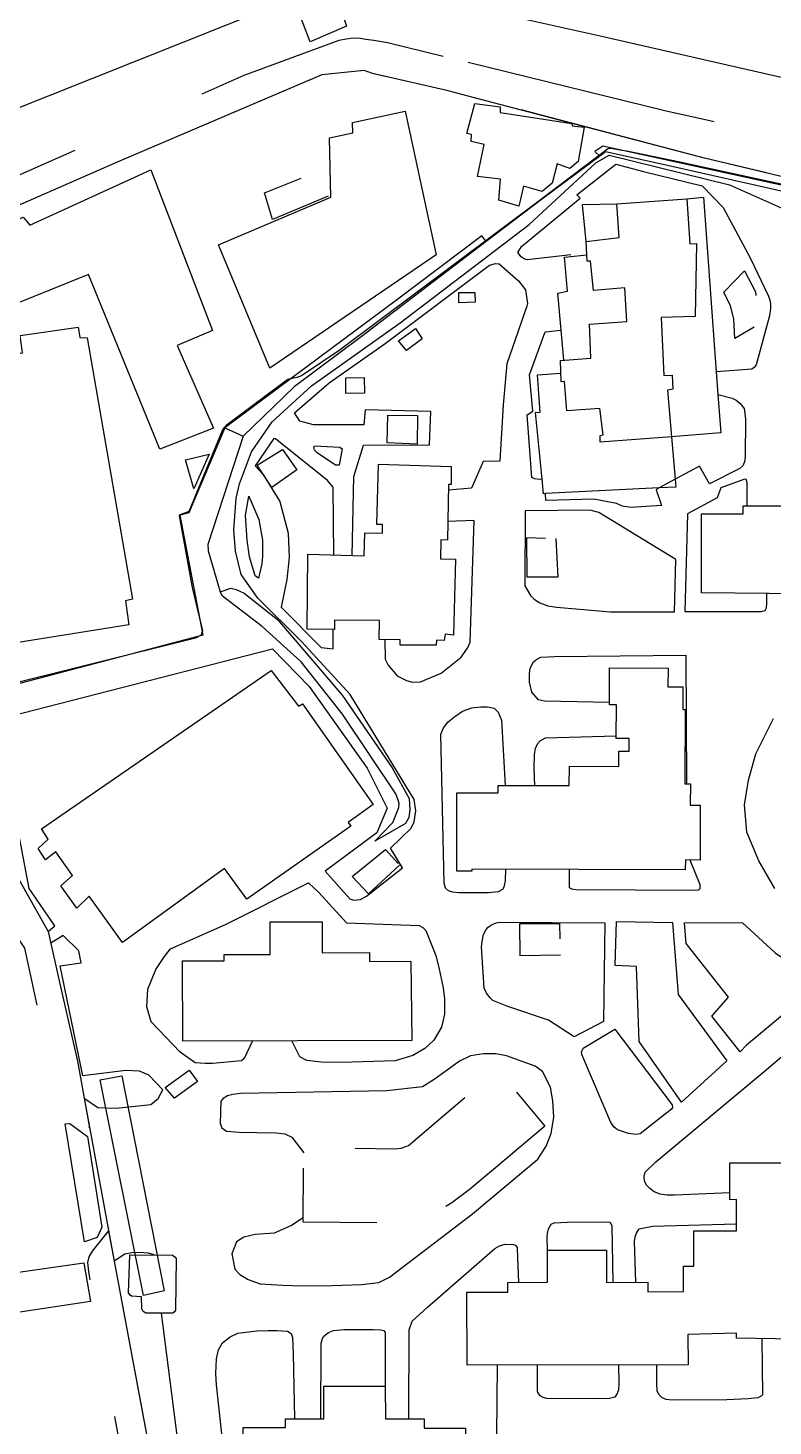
# Model space of a CAD drawing. Header units: millimetres. Extents: x 198785 to 203305, y 542885 to 545889.
# Drawn here: x 201065.2 to 201172.5, y 544609.9 to 544811.3 of the extents above; entities that cross this region are included whole.
import ezdxf

# ---------------------------------------------------------------- set-up
doc = ezdxf.new("R2010")
doc.units = ezdxf.units.MM
doc.linetypes.add('HIDDEN_BULD_25K', pattern=[28.8, 18.4, -10.4])
doc.linetypes.add('HIDDEN_IN_25K', pattern=[56.5, 36.5, -20])
for name, color, linetype in [('A0013114', 253, 'Continuous'), ('A0013118', 253, 'Continuous'), ('A0023214', 253, 'Continuous'), ('A0033324', 253, 'Continuous'), ('A0043325', 253, 'Continuous'), ('B0014111', 253, 'Continuous'), ('B0014113', 253, 'Continuous'), ('B0014115', 253, 'Continuous'), ('B0014116', 253, 'Continuous'), ('C0076117', 253, 'Continuous'), ('F0017111', 253, 'Continuous'), ('F0047224', 253, 'Continuous'), ('F0047225', 253, 'Continuous')]:
    doc.layers.add(name, color=color, linetype=linetype)

msp = doc.modelspace()

# ---------------------------------------------------------------- linework, layer by layer
at = {"layer": 'A0013114'}
for points in [[(201365.86, 544694.28), (201350.49, 544703.54), (201340.05, 544709.82), (201326.81, 544718.73), (201283.96, 544745.76), (201247.52, 544769.28), (201247.05, 544769.58), (201241.09, 544773.83), (201238.57, 544771.63), (201235.84, 544772.97), (201225.48, 544777.48), (201162.65, 544792.5), (201129.3, 544801.26), (201125.71, 544802.21), (201114.81, 544804.68), (201113.61, 544805.13), (201107.5, 544804.49), (201078.01, 544791.94), (201045.3, 544777.6)], [(201063.95, 544688.44), (201068.07, 544681.1), (201069.67, 544674), (201072.27, 544662.4), (201073.25, 544657.09), (201077.57, 544633.6), (201086.43, 544586.33), (201095.28, 544537.97), (201095.64, 544536), (201096.32, 544532.29), (201096.15, 544527.9), (201099.53, 544511.38), (201100.87, 544504.27)]]:
    msp.add_lwpolyline(points, dxfattribs=at)
at = {"layer": 'A0013118'}
for points in [[(201068.07, 544681.1), (201069.01, 544681.93), (201065.31, 544687.3), (201060.67, 544711.63), (201100.37, 544721.82), (201105.67, 544716.39), (201114.03, 544704.64), (201116.89, 544698.89), (201115.4, 544695.3), (201107.99, 544689.79), (201111.52, 544685.8), (201112.12, 544685.6), (201113.06, 544685.72), (201113.93, 544686.17), (201119.13, 544690.26), (201117.39, 544693.13), (201120.36, 544695.99), (201120.8, 544696.88), (201121.05, 544698.47), (201120.78, 544700.13), (201111.59, 544715.22), (201104.54, 544722.95), (201098.26, 544729.12), (201095.89, 544732.54), (201095.04, 544735.88), (201094.8, 544738.96), (201095.17, 544743.51), (201095.64, 544745.6), (201097.36, 544750.19), (201100.33, 544754.5), (201106.03, 544759.71), (201118.8, 544768.78), (201137.35, 544782.94), (201146.99, 544791.82), (201148.88, 544792.95), (201166.23, 544788.67), (201174.88, 544784.8)], [(201143.38, 544778.56), (201137.09, 544777.88), (201136.65, 544777.98), (201136.2, 544778.27), (201135.76, 544778.93), (201136.28, 544779.77), (201144.7, 544786.74), (201144.26, 544787.21), (201149.88, 544791.65), (201153.84, 544790.56), (201162.28, 544788.52), (201165.32, 544785.39), (201169.19, 544778.17), (201171.84, 544772.62), (201172.06, 544772.06), (201172.16, 544771.48), (201172.15, 544770.85), (201172, 544769.8), (201170.08, 544762.75), (201169.77, 544762.33), (201169.47, 544762.1), (201164.33, 544761.73)], [(201111.85, 544735.27), (201112.13, 544746.63), (201113.5, 544751.15), (201123.03, 544751.23), (201123.18, 544756), (201113.74, 544756.26), (201113.54, 544754.07), (201106.28, 544754.09), (201104.33, 544754.63), (201103.54, 544755.8), (201108.54, 544760.12), (201116.64, 544765.8), (201131.66, 544777.11), (201132.54, 544777.35), (201133.07, 544777.26), (201135.81, 544774.82), (201136.83, 544773.54), (201137.14, 544771.58), (201137.04, 544771.19), (201134.14, 544762.9), (201133.6, 544756.99), (201133.16, 544748.87), (201130.76, 544748.8), (201129.06, 544744.95), (201125.75, 544744.7)], [(201139.22, 544746.25), (201138.84, 544746.23), (201138.15, 544746.3), (201137.76, 544746.51), (201137.06, 544755.55), (201137.91, 544756.07), (201137.41, 544761.27), (201139.68, 544767.49), (201141.96, 544767.75)], [(201164.57, 544758.48), (201166.64, 544757.93), (201167.19, 544757.63), (201167.77, 544757.18), (201168.33, 544756.45), (201168.56, 544754.93), (201168.48, 544749.42), (201168.38, 544748.77), (201168.15, 544748.2), (201167.7, 544747.81), (201163.35, 544745.58), (201161.91, 544748.15), (201158.42, 544746.25)], [(201109.22, 544735.34), (201109.15, 544745.11), (201108.31, 544746.05), (201100.81, 544752.06), (201100.58, 544752.13), (201097.89, 544748.17), (201099.02, 544746.94), (201101.42, 544743.03), (201102.64, 544738.5), (201102.8, 544734.96), (201102.44, 544731.8), (201101.63, 544727.81), (201107.39, 544722.01), (201109.13, 544721.83), (201109.11, 544724.62)], [(201110, 544748.27), (201109.47, 544748.27), (201106.81, 544750.05), (201106.44, 544750.42), (201106.35, 544750.84), (201106.45, 544751.05), (201110.1, 544750.86), (201110.41, 544750.63), (201110, 544748.27)], [(201156.11, 544745), (201155.66, 544744.75), (201156.46, 544742.45), (201152, 544742.16), (201150.81, 544742.36), (201149.97, 544742.74), (201146.67, 544743.39), (201139.79, 544743.21), (201139.7, 544744.18)], [(201158.42, 544746.25), (201156.11, 544745)], [(201168.8, 544742.42), (201168.8, 544745.74), (201168.65, 544746.24), (201168.3, 544746.22), (201165, 544745.03), (201164.44, 544743.57), (201160.2, 544741.27), (201159.8, 544727.18), (201170.76, 544727.22), (201171.39, 544727.34), (201171.56, 544727.74), (201171.62, 544728.43), (201171.62, 544729.5), (201171.61, 544729.79)], [(201098.36, 544732), (201097.91, 544732.36), (201097.07, 544735.08), (201096.72, 544737.48), (201096.5, 544741.05), (201096.96, 544743.79), (201098.42, 544740.43), (201098.97, 544737.46), (201098.93, 544735.16), (201098.84, 544734.07), (201098.36, 544732)], [(201146.09, 544741.8), (201136.81, 544741.7), (201136.74, 544730.89), (201137.55, 544729.5), (201138.11, 544728.98), (201138.9, 544728.47), (201140.05, 544728.01), (201141.32, 544727.84), (201149.09, 544727.13), (201158.29, 544727.17), (201158.49, 544734.69), (201147.42, 544741.48), (201146.09, 544741.8)], [(201116.57, 544723.16), (201116.6, 544720.32), (201117.03, 544719.45), (201118.33, 544717.95), (201119.71, 544717.25), (201120.57, 544717.02), (201121.72, 544717.06), (201124.7, 544718.33), (201127.59, 544720.62), (201128.46, 544721.9), (201128.88, 544722.78), (201129.45, 544740.33), (201125.64, 544740.17)], [(201148.94, 544714.11), (201139.57, 544714.3), (201138.72, 544714.48), (201137.73, 544715.57), (201137.4, 544717.04), (201137.42, 544718.22), (201137.52, 544719.06), (201138.01, 544719.94), (201138.46, 544720.35), (201139.07, 544720.61), (201141.02, 544720.71), (201159.95, 544720.9), (201160.06, 544702.39)], [(201133.97, 544690.06), (201133.92, 544688.38), (201133.7, 544687.48), (201133.52, 544687.15), (201132.91, 544686.81), (201131.52, 544686.68), (201127.24, 544686.68), (201126.33, 544686.75), (201125.73, 544686.94), (201125.31, 544687.35), (201125.1, 544688.06), (201124.62, 544709.52), (201125.01, 544710.44), (201125.71, 544711.29), (201126.64, 544712.09), (201127.76, 544712.84), (201129.13, 544713.3), (201130.4, 544713.47), (201131.38, 544713.47), (201132.31, 544713.26), (201132.92, 544712.68), (201133.38, 544711.55), (201133.91, 544702.15)], [(201172.75, 544687.31), (201170.47, 544691.28), (201168.72, 544695.39), (201168.39, 544699.36), (201168.98, 544702.9), (201170.01, 544706.69), (201172.55, 544711.78)], [(201138.18, 544702.13), (201138.11, 544704.58), (201138.12, 544706.6), (201138.28, 544707.46), (201138.57, 544708.12), (201138.97, 544708.56), (201139.7, 544709.01), (201149.92, 544709.29)], [(201160.5, 544691.41), (201161.95, 544687.89), (201161.94, 544687.26), (201161.78, 544687.04), (201161.12, 544687.01), (201144.16, 544687.1), (201143.49, 544687.18), (201143.2, 544687.37), (201143.19, 544690.03)], [(201097.5, 544665.34), (201096.3, 544662.82), (201095.91, 544662.48), (201091.76, 544662.11), (201090.7, 544662.09), (201089.23, 544662.2), (201087.07, 544663.7), (201082.9, 544668.1), (201082.3, 544670.27), (201082.44, 544672.78), (201083.57, 544675.64), (201084.83, 544677.52), (201085.68, 544678.6), (201093.61, 544682.13), (201105.59, 544688.13), (201107.08, 544686.73), (201111.07, 544682.36), (201121.5, 544681.98), (201122.07, 544681.69), (201122.48, 544681.25), (201123.93, 544677.64), (201124.42, 544675.66), (201124.96, 544672.97), (201125.19, 544671.38), (201125.18, 544669.18), (201124.73, 544667.3), (201123.63, 544665.43), (201122.36, 544664.26), (201120.59, 544663.23), (201118.07, 544662.45), (201110.31, 544662.21), (201107.41, 544662.26), (201105.35, 544662.51), (201104.33, 544663.04), (201103.19, 544665.35)], [(201143.85, 544665.91), (201140.17, 544668.35), (201134.31, 544670.31), (201132.15, 544671.15), (201131.74, 544671.55), (201131.22, 544672.22), (201130.89, 544672.96), (201130.51, 544678.91), (201130.63, 544679.94), (201130.81, 544680.68), (201131.15, 544681.39), (201131.46, 544681.75), (201132.02, 544682.12), (201132.6, 544682.35), (201133.1, 544682.45), (201148.29, 544682.33), (201148.06, 544668.16), (201143.85, 544665.91)], [(201159.34, 544656.52), (201153.23, 544665.28), (201152.84, 544676.05), (201149.78, 544676.19), (201149.95, 544682.52), (201158, 544682.42), (201158.84, 544672.03), (201165.83, 544662.46), (201159.34, 544656.52)], [(201167.77, 544663.79), (201163.71, 544668.92), (201166.08, 544671.65), (201160.01, 544679.39), (201159.74, 544682.36), (201165.54, 544682.42), (201168.1, 544682.36), (201169.23, 544681.36), (201172.81, 544678.02), (201176.29, 544675.68), (201179.91, 544674.1), (201168.7, 544664.75), (201167.77, 544663.79)], [(201073.25, 544657.09), (201075.21, 544655.73), (201077.84, 544655.64), (201082.85, 544656.19), (201083.89, 544657.04), (201084.59, 544658.31), (201082.59, 544660.43), (201081.23, 544660.99), (201079.27, 544661.08), (201073.04, 544660.31), (201069.79, 544676.18), (201072.83, 544676.57), (201072.5, 544678.3), (201070.23, 544680.55), (201068.45, 544679.41)], [(201166.27, 544643.47), (201159.51, 544643.19), (201158.35, 544643.1), (201157.24, 544643.11), (201156.23, 544643.25), (201155.39, 544643.61), (201154.77, 544644.06), (201154.28, 544644.54), (201153.98, 544645.19), (201153.94, 544645.79), (201154.1, 544646.41), (201155.6, 544647.93), (201171.22, 544660.95), (201182.65, 544670.62), (201183.18, 544670.63), (201183.83, 544670.47), (201184.39, 544670.15), (201184.69, 544669.76), (201184.8, 544668.87), (201184.97, 544661.77)], [(201152.76, 544651.84), (201151.69, 544652.02), (201150.12, 544652.54), (201149.6, 544652.92), (201149.14, 544653.57), (201145.09, 544663.03), (201144.98, 544663.38), (201144.93, 544663.71), (201145.13, 544664.32), (201149.69, 544667.03), (201157.97, 544656.11), (201158.02, 544655.73), (201157.89, 544655.51), (201153.35, 544651.95), (201152.76, 544651.84)], [(201104.8, 544639.85), (201103.12, 544638.77), (201100.64, 544637.66), (201097.9, 544637.45), (201096.28, 544637.09), (201095.19, 544636.4), (201094.51, 544634.66), (201094.97, 544632.45), (201095.67, 544631.68), (201096.87, 544630.95), (201098.62, 544630.37), (201101.9, 544630.14), (201104.7, 544630.08), (201109.03, 544630.11), (201113.22, 544630.24), (201115.72, 544630.56), (201117.24, 544631.33), (201129.19, 544640.44), (201138.61, 544648.33), (201139.81, 544650.17), (201140.54, 544651.98), (201140.9, 544654.34), (201140.79, 544656.7), (201140.42, 544658.66), (201139.28, 544660.92), (201138.21, 544661.72), (201134.1, 544663.17), (201132.59, 544663.46), (201130.78, 544663.46), (201128.93, 544663.17), (201127.31, 544662.41), (201125.53, 544661.13), (201123.67, 544659.76), (201121.99, 544658.75), (201116.88, 544658.15), (201095.76, 544657.76), (201094.66, 544657.64), (201093.89, 544657.42), (201093.28, 544657.06), (201092.94, 544656.65), (201092.83, 544653.46), (201093.08, 544652.84), (201093.76, 544652.35), (201095.59, 544652.18), (201098.12, 544652.17), (201100.88, 544652.12), (201102.15, 544651.96), (201103.16, 544651.46), (201104.89, 544649.2)], [(201140.01, 544635.19), (201139.98, 544637.11), (201140.03, 544637.6), (201140.16, 544638.25), (201140.53, 544638.92), (201140.97, 544639.12), (201142.9, 544639.21), (201148.52, 544639.27), (201149.04, 544639.21), (201149.27, 544638.68), (201149.43, 544630.56)], [(201152.72, 544630.57), (201152.54, 544636.47), (201152.66, 544637.1), (201152.84, 544637.65), (201153.2, 544638.29), (201155.12, 544638.64), (201167.23, 544638.99)], [(201120.04, 544610.89), (201120.07, 544623.72), (201120.49, 544624.98), (201122.72, 544626.97), (201132.44, 544635.44), (201133.09, 544635.8), (201133.93, 544636.08), (201135.13, 544636.03), (201135.42, 544635.91), (201135.62, 544635.59), (201135.7, 544634.04), (201135.83, 544630.56)], [(201083.34, 544634.49), (201083.33, 544634.54), (201082.51, 544634.78), (201081.19, 544634.87), (201080.13, 544634.83), (201079.12, 544634.61), (201077.57, 544633.6)], [(201086.65, 544608.51), (201084.4, 544626.12)], [(201093.61, 544603.89), (201092.3, 544615.81), (201092.23, 544617.42), (201092.32, 544619.55), (201092.6, 544620.82), (201093.17, 544621.85), (201094.27, 544622.73), (201095.41, 544623.22), (201098.14, 544623.6), (201099.78, 544623.62), (201100.99, 544623.61), (201102.53, 544623.52), (201103.07, 544623.19), (201103.27, 544622.64), (201103.37, 544620.3), (201103.55, 544610.91)], [(201107.33, 544610.91), (201107.4, 544621.79), (201107.58, 544622.45), (201107.8, 544622.79), (201108.46, 544623.34), (201109.17, 544623.61), (201110.66, 544623.77), (201114.91, 544623.77), (201116.01, 544623.73), (201116.41, 544623.61), (201116.63, 544623.36), (201116.62, 544622.03), (201116.64, 544615.63)], [(201170.87, 544622.44), (201170.99, 544614.36), (201170.78, 544614.15), (201170.31, 544613.92), (201168.89, 544613.78), (201165.83, 544613.66), (201157.96, 544613.59), (201157.09, 544613.68), (201156.52, 544613.94), (201156.03, 544614.42), (201155.82, 544614.94), (201155.77, 544616.06), (201155.77, 544618.69)], [(201132.75, 544618.65), (201132.56, 544598.48), (201132.49, 544597.91), (201132.06, 544597.04), (201129.66, 544595.1), (201128.66, 544594.74), (201127.29, 544594.46), (201126.02, 544594.43), (201125.11, 544594.47), (201124.46, 544594.69), (201124.13, 544595.12), (201123.98, 544596.13), (201124.02, 544599.23)], [(201150.26, 544618.68), (201150.3, 544615.96), (201150.24, 544615.08), (201150.04, 544614.54), (201149.7, 544614.03), (201148.95, 544613.84), (201146.87, 544613.79), (201139.93, 544613.84), (201139.37, 544613.97), (201138.95, 544614.21), (201138.64, 544614.68), (201138.59, 544614.92), (201138.58, 544615.81), (201138.59, 544618.66)]]:
    msp.add_lwpolyline(points, dxfattribs=at)
at = {"layer": 'A0023214'}
for points in [[(201016.04, 544797.6), (201036.39, 544794.32), (201038.61, 544793.96), (201040.15, 544793.71), (201044.79, 544793.3), (201048.66, 544793.74), (201106.93, 544816.99)], [(201129.03, 544814.24), (201147.6, 544810.14), (201206.28, 544796.74), (201207.63, 544796.42), (201220.05, 544793.51), (201229.66, 544791.25), (201235.83, 544789.8), (201240.35, 544788.31), (201244.04, 544787.09), (201248.26, 544785.21), (201262.11, 544776.82), (201321.33, 544738.77), (201334.27, 544730.26), (201334.92, 544729.84), (201344.72, 544723.4), (201349.67, 544720.14), (201360.65, 544712.93), (201362.73, 544711.56)]]:
    msp.add_lwpolyline(points, dxfattribs=at)
at = {"layer": 'A0033324', "linetype": 'HIDDEN_IN_25K', "flags": 128}
for points in [[(201023.45, 544830.47), (201032.79, 544808.17), (201045.52, 544808.46), (201062.82, 544814.28), (201068.11, 544814.24), (201107.15, 544830.18), (201111.94, 544831.64), (201109.41, 544827.66), (201104.98, 544824.07), (201067.8, 544809.35), (201055.61, 544808.04), (201049.89, 544805.67), (201038.98, 544801.15), (201036.97, 544800.86), (201035.35, 544800.65), (201033.71, 544800.64), (201032.3, 544800.91), (201030.25, 544801.82), (201028.87, 544802.73), (201027.79, 544803.54), (201025.86, 544807.15), (201025.68, 544808.54), (201026.76, 544811.81), (201018.74, 544829.82), (201018.9, 544833.55), (201019.75, 544835.34), (201020.34, 544835.66), (201023.45, 544830.47)], [(201128.56, 544806.33), (201156.93, 544799.38), (201226.64, 544783.61), (201228.59, 544781.39), (201229.63, 544779.5), (201229.8, 544778.3), (201229.56, 544775.7), (201225.48, 544777.48), (201162.65, 544792.5), (201129.3, 544801.26), (201125.71, 544802.21), (201114.81, 544804.68), (201113.61, 544805.13), (201107.5, 544804.49), (201078.01, 544791.94), (201045.3, 544777.6), (201047.98, 544753.71), (201059.77, 544710.29), (201063.95, 544688.44), (201068.07, 544681.1), (201069.67, 544674), (201072.27, 544662.4), (201073.25, 544657.09), (201074.04, 544652.81), (201070.94, 544654.79), (201069.9, 544655.95), (201068.62, 544660.59), (201064.69, 544678.69), (201061.25, 544683.93), (201058.23, 544698.47), (201055.16, 544708.99), (201050.14, 544727.29), (201037.98, 544768.14), (201037.22, 544772.5), (201037.11, 544773.67), (201037.13, 544774.14), (201037.17, 544774.96), (201037.26, 544775.77), (201037.42, 544776.45), (201037.73, 544777.13), (201038.38, 544778.13), (201039.51, 544779.03), (201040.69, 544779.62), (201042.71, 544780.71), (201096.32, 544804.46), (201110.01, 544809.51), (201111.01, 544809.71), (201111.97, 544809.85), (201113.02, 544809.77), (201113.82, 544809.65), (201114.99, 544809.5), (201116.98, 544809.17), (201128.56, 544806.33)], [(201096.32, 544532.29), (201096.27, 544530.98), (201104.64, 544536.69), (201116.22, 544545.04), (201120.62, 544545.85), (201122, 544543.86), (201117.7, 544540.74), (201100.67, 544529.14), (201098.92, 544528.71), (201097.49, 544528.55), (201095.88, 544528.55), (201092.83, 544529.97), (201092.6, 544530.21), (201092.14, 544531.06), (201085.84, 544565.25), (201078.28, 544607.81), (201073.91, 544632.12), (201073.77, 544633.43), (201073.97, 544634.23), (201074.47, 544635.03), (201076.78, 544637.93), (201077.57, 544633.6), (201086.43, 544586.33), (201095.28, 544537.97), (201095.64, 544536), (201096.32, 544532.29)]]:
    msp.add_lwpolyline(points, dxfattribs=at)
at = {"layer": 'A0043325'}
for points in [[(201111.06, 544811.51), (201105.83, 544809.24), (201100.97, 544821.93), (201106.82, 544823.95), (201111.06, 544811.51)], [(201089.57, 544659.51), (201086.28, 544657.1), (201084.94, 544658.61), (201088.39, 544661.13), (201089.57, 544659.51)], [(201075.13, 544637.01), (201073.31, 544636.38), (201070.53, 544653.4), (201071.19, 544653.45), (201073.72, 544651.55), (201075.82, 544638.5), (201075.13, 544637.01)], [(201074.16, 544627.78), (201050.9, 544624.28), (201049.91, 544630.08), (201073.18, 544633.38), (201074.16, 544627.78)]]:
    msp.add_lwpolyline(points, dxfattribs=at)
at = {"layer": 'B0014111'}
for points in [[(201123.98, 544778.59), (201100.01, 544762.24), (201092.61, 544780.01), (201108.81, 544786.9), (201108.61, 544795.45), (201111.96, 544796.13), (201111.9, 544797.62), (201119.49, 544799.29), (201123.98, 544778.59)], [(201082.86, 544790.84), (201091.74, 544767.67), (201086.67, 544765.54), (201091.88, 544753.62), (201084.14, 544750.59), (201073.89, 544775.76), (201052.88, 544767.29), (201051.1, 544778.35), (201064.44, 544784.01), (201065.42, 544782.84), (201082.86, 544790.84)], [(201079.7, 544725.3), (201062.26, 544722.48), (201055.21, 544762.81), (201064.35, 544764.48), (201064.04, 544766.98), (201072.4, 544768.16), (201072.65, 544766.67), (201073.67, 544766.63), (201080.23, 544728.99), (201079.2, 544728.74), (201079.7, 544725.3)], [(201100.18, 544718.7), (201104.12, 544713.55), (201104.73, 544713.92), (201114.87, 544699.41), (201111.31, 544696.79), (201111.68, 544696.27), (201096.67, 544685.74), (201093.45, 544690.16), (201078.79, 544679.52), (201073.96, 544686.19), (201072.21, 544684.48), (201069.9, 544687.68), (201071.55, 544689.17), (201069.16, 544692.58), (201067.67, 544691.41), (201066.64, 544693.08), (201068.07, 544694.39), (201067.11, 544695.88), (201100.18, 544718.7)], [(201086.22, 544626.28), (201085.97, 544626.11), (201082.14, 544626.14), (201081.76, 544626.38), (201081.54, 544626.75), (201081.51, 544628.49), (201080.05, 544628.57), (201079.87, 544628.72), (201079.64, 544629.07), (201079.82, 544634.51), (201086, 544634.47), (201086.36, 544634.18), (201086.52, 544633.99), (201086.39, 544626.55), (201086.22, 544626.28)]]:
    msp.add_lwpolyline(points, dxfattribs=at)
at = {"layer": 'B0014113'}
msp.add_lwpolyline([(201144.43, 544792.04), (201143.25, 544791.02), (201141.39, 544791.68), (201140.69, 544788.89), (201139.24, 544787.72), (201136.54, 544788.46), (201135.88, 544785.6), (201133.01, 544786.44), (201133.25, 544789.46), (201129.94, 544789.86), (201130.9, 544794.45), (201128.99, 544794.91), (201129.08, 544795.9), (201128.38, 544796.08), (201129.52, 544800.4), (201133.18, 544799.9), (201133.21, 544799.1), (201143.54, 544797.48), (201143.56, 544797.14), (201145.27, 544796.99), (201144.43, 544792.04)], dxfattribs=at)
at = {"layer": 'B0014115'}
for points in [[(201160.07, 544786.63), (201160.51, 544780.16), (201161.48, 544780.19), (201161.28, 544769.68), (201156.37, 544769.54), (201156.76, 544761.2), (201157.95, 544761.25), (201158.07, 544759.25), (201157.31, 544759.1), (201157.9, 544752.38), (201147.62, 544751.59), (201147.6, 544752.55), (201148.04, 544752.67), (201147.55, 544756.42), (201142.82, 544756.12), (201142.48, 544760.33), (201141.98, 544760.29), (201141.86, 544763.36), (201146.25, 544763.69), (201146.08, 544768.6), (201151.46, 544768.97), (201151.16, 544773.83), (201146.65, 544773.44), (201146.19, 544777.69), (201145.71, 544777.69), (201145.57, 544780.48), (201150.35, 544781.08), (201149.98, 544785.93), (201160.07, 544786.63)], [(201126.15, 544748.11), (201126.14, 544745.5), (201125.77, 544745.51), (201125.58, 544737.48), (201124.66, 544737.5), (201124.6, 544734.79), (201126.76, 544734.74), (201126.49, 544723.78), (201125.26, 544723.94), (201125.14, 544723.01), (201124, 544723.09), (201123.95, 544722.36), (201118.77, 544722.35), (201118.77, 544723.14), (201115.78, 544723.16), (201115.8, 544725.89), (201109.34, 544725.94), (201109.33, 544724.62), (201105.4, 544724.65), (201105.48, 544735.45), (201113.6, 544735.22), (201113.69, 544738.55), (201116.23, 544738.48), (201116.26, 544739.73), (201115.42, 544739.75), (201115.66, 544748.4), (201126.15, 544748.11)], [(201182.92, 544747.35), (201182.93, 544742.47), (201190.52, 544742.48), (201190.52, 544741.89), (201196.04, 544741.91), (201196.1, 544729.54), (201162.22, 544729.88), (201162.2, 544741.26), (201168.22, 544741.27), (201168.22, 544742.42), (201174.83, 544742.44), (201174.82, 544747.33), (201182.92, 544747.35)], [(201159.83, 544713.06), (201159.8, 544702.39), (201160.6, 544702.39), (201160.59, 544699.32), (201162.03, 544699.31), (201162.01, 544691.4), (201159.89, 544691.41), (201159.85, 544689.98), (201129.12, 544690.07), (201129.11, 544689.79), (201126.93, 544689.8), (201126.96, 544701.09), (201132.89, 544701.07), (201132.89, 544702.15), (201143.15, 544702.12), (201143.16, 544704.91), (201150.27, 544704.89), (201150.28, 544707.09), (201151.79, 544707.09), (201151.8, 544708.89), (201149.92, 544708.89), (201149.93, 544713.76), (201148.94, 544713.76), (201148.96, 544719.08), (201157.38, 544719.05), (201157.37, 544716.34), (201159.5, 544716.33), (201159.5, 544713.06), (201159.83, 544713.06)], [(201114.38, 544678.07), (201114.38, 544676.8), (201120.31, 544676.81), (201120.45, 544665.41), (201087.46, 544665.3), (201087.42, 544676.88), (201093.4, 544676.89), (201093.4, 544677.78), (201100.06, 544677.8), (201100.04, 544682.48), (201107.54, 544682.5), (201107.56, 544678.05), (201114.38, 544678.07)], [(201175.67, 544622.36), (201167.25, 544622.5), (201167.26, 544623.25), (201160.24, 544623.06), (201160.27, 544618.7), (201128.43, 544618.64), (201128.41, 544629.13), (201134.28, 544629.14), (201134.28, 544630.56), (201140.02, 544630.57), (201140.01, 544635.19), (201148.51, 544635.2), (201148.52, 544630.56), (201154.49, 544630.57), (201154.49, 544629.21), (201159.6, 544629.22), (201159.6, 544632.9), (201161.11, 544632.9), (201161.1, 544637.99), (201167.23, 544638), (201167.22, 544642.48), (201166.27, 544642.47), (201166.26, 544647.77), (201174.81, 544647.79)], [(201116.64, 544615.63), (201116.65, 544610.88), (201122.24, 544610.89), (201122.24, 544609.57), (201128.18, 544609.58), (201128.2, 544599.24), (201096.16, 544599.19), (201096.14, 544609.65), (201102.25, 544609.66), (201102.25, 544610.9), (201107.8, 544610.91), (201107.79, 544615.61), (201116.64, 544615.63)]]:
    msp.add_lwpolyline(points, dxfattribs=at)
at = {"layer": 'B0014116', "linetype": 'HIDDEN_BULD_25K', "flags": 128}
for points in [[(201108.43, 544787.05), (201100.39, 544783.66), (201099.24, 544787.5), (201108.22, 544791.1), (201108.43, 544787.05)], [(201169.78, 544768.18), (201166.99, 544766.53), (201166.87, 544769.36), (201166.38, 544771.22), (201165.42, 544773.19), (201168.39, 544776.27), (201170, 544773.26), (201170.21, 544770.51), (201169.78, 544768.18)], [(201129.57, 544771.75), (201127.25, 544771.67), (201127.24, 544773.15), (201129.53, 544773.17), (201129.57, 544771.75)], [(201121.97, 544766.46), (201119.68, 544764.81), (201118.54, 544766.2), (201120.98, 544767.98), (201121.97, 544766.46)], [(201113.62, 544758.63), (201110.95, 544758.61), (201110.96, 544760.86), (201113.61, 544760.92), (201113.62, 544758.63)], [(201121.27, 544755.43), (201121.23, 544751.3), (201116.9, 544751.48), (201116.99, 544755.46), (201121.27, 544755.43)], [(201091.24, 544749.87), (201089.04, 544744.86), (201087.84, 544749.03), (201091.24, 544749.87)], [(201103.89, 544747.59), (201100.27, 544745.07), (201098.2, 544748.29), (201101.82, 544750.56), (201103.89, 544747.59)], [(201141.19, 544737.7), (201141.49, 544732.13), (201137.07, 544732.16), (201137.03, 544737.85), (201141.19, 544737.7)], [(201118.7, 544690.65), (201114.22, 544686.55), (201111.86, 544689.01), (201116.65, 544692.91), (201118.7, 544690.65)], [(201141.87, 544677.69), (201136.08, 544677.59), (201136.01, 544682.26), (201141.75, 544682.24), (201141.87, 544677.69)], [(201139.63, 544653.07), (201132.5, 544647.06), (201128.73, 544643.89), (201126.24, 544642), (201124.07, 544640.69), (201122.2, 544639.9), (201120.02, 544639.41), (201116.18, 544639.11), (201104.79, 544639.22), (201104.9, 544650), (201118.12, 544649.8), (201118.95, 544649.9), (201119.72, 544650.19), (201119.96, 544650.28), (201132.84, 544661.18), (201139.63, 544653.07)]]:
    msp.add_lwpolyline(points, dxfattribs=at)
at = {"layer": 'C0076117'}
msp.add_lwpolyline([(201081.8, 544628.67), (201075.55, 544659.75), (201078.7, 544660.32), (201084.8, 544629.36), (201081.8, 544628.67)], dxfattribs=at)
at = {"layer": 'F0017111', "elevation": 20}
msp.add_lwpolyline([(201182.94, 544786.76), (201159.07, 544791.94), (201151.44, 544793.5), (201150.72, 544793.62), (201149.15, 544793.9), (201149, 544793.9), (201148.89, 544793.9), (201148.75, 544793.87), (201148.67, 544793.82), (201138.58, 544786.16), (201109.99, 544764.8), (201104.71, 544761.23), (201104.33, 544761.05), (201103.87, 544760.91), (201102.73, 544760.67), (201102.59, 544760.6), (201102.47, 544760.53), (201093.71, 544753.99), (201093.42, 544753.7), (201093.2, 544753.39), (201088.36, 544741.71), (201088.28, 544741.6), (201088.24, 544741.57), (201087.05, 544741.12), (201086.98, 544741.09), (201086.95, 544741.04), (201086.93, 544740.97), (201088.82, 544730.68), (201088.85, 544730.46), (201090.32, 544724.43), (201090.1, 544723.78), (201089.28, 544723.38), (201059.54, 544715.96)], dxfattribs=at)
at = {"layer": 'F0047224'}
for points in [[(201250.42, 544753.12), (201250.05, 544753.57), (201247.91, 544757.73), (201245.38, 544763.66), (201243.94, 544766.97), (201237.08, 544771.84), (201227.22, 544776.52), (201221.2, 544778.11), (201191.51, 544784.73), (201147.99, 544794.25), (201146.85, 544793.47), (201147.54, 544792.81)], [(201236.15, 544772.26), (201226.3, 544776.27), (201218.84, 544777.59), (201157.31, 544791.47), (201148.37, 544793.43), (201147.54, 544792.81)], [(201147.54, 544792.81), (201139.14, 544786.54), (201131.18, 544780.48)], [(201145.57, 544780.48), (201145.07, 544785.81), (201149.98, 544785.93)], [(201160.07, 544786.63), (201162.49, 544786.89), (201164.33, 544761.73)], [(201131.18, 544780.48), (201130.53, 544781.33), (201118.43, 544772.18), (201093.52, 544753.66)], [(201131.18, 544780.48), (201113.18, 544766.77), (201103.52, 544759.55), (201096.14, 544752.47)], [(201141.96, 544767.75), (201141.48, 544773.07), (201142.88, 544773.33), (201142.48, 544778.26), (201145.66, 544778.57)], [(201142.36, 544763.39), (201141.96, 544767.75)], [(201139.22, 544746.25), (201138.3, 544755.88), (201138.97, 544755.93), (201138.56, 544761.31), (201141.93, 544761.55)], [(201164.33, 544761.73), (201164.57, 544758.48)], [(201164.57, 544758.48), (201164.98, 544752.93), (201157.9, 544752.38), (201158.42, 544746.25)], [(201093.52, 544753.66), (201088.33, 544741.42), (201087.02, 544741.1), (201090.35, 544723.78), (201062.47, 544716.43)], [(201093.52, 544753.66), (201096.14, 544752.47)], [(201096.14, 544752.47), (201091.06, 544736.86), (201091.14, 544735.96), (201092.87, 544730.05)], [(201139.7, 544744.18), (201139.43, 544744.16), (201139.22, 544746.25)], [(201156.11, 544745), (201139.7, 544744.18)], [(201158.42, 544746.25), (201158.52, 544745.12), (201156.11, 544745)], [(201092.87, 544730.05), (201094.38, 544730.54), (201095.15, 544730.35), (201095.68, 544730.13), (201096.32, 544729.82), (201101.12, 544726.03), (201110.43, 544715.17), (201117.64, 544704.69), (201120.1, 544700.25), (201120.16, 544698.65), (201120.03, 544697.52), (201119.57, 544696.67), (201115.15, 544694.13)]]:
    msp.add_lwpolyline(points, dxfattribs=at)
at = {"layer": 'F0047225'}
msp.add_lwpolyline([(201115.15, 544694.13), (201117.74, 544696.8), (201118.58, 544698.97), (201118.63, 544699.56), (201118.51, 544700.02), (201118.15, 544700.93), (201110.46, 544712.41), (201104.52, 544719.95), (201098.89, 544725.05), (201093.16, 544729.43), (201092.87, 544730.05)], dxfattribs=at)

doc.saveas('drawing.dxf')
